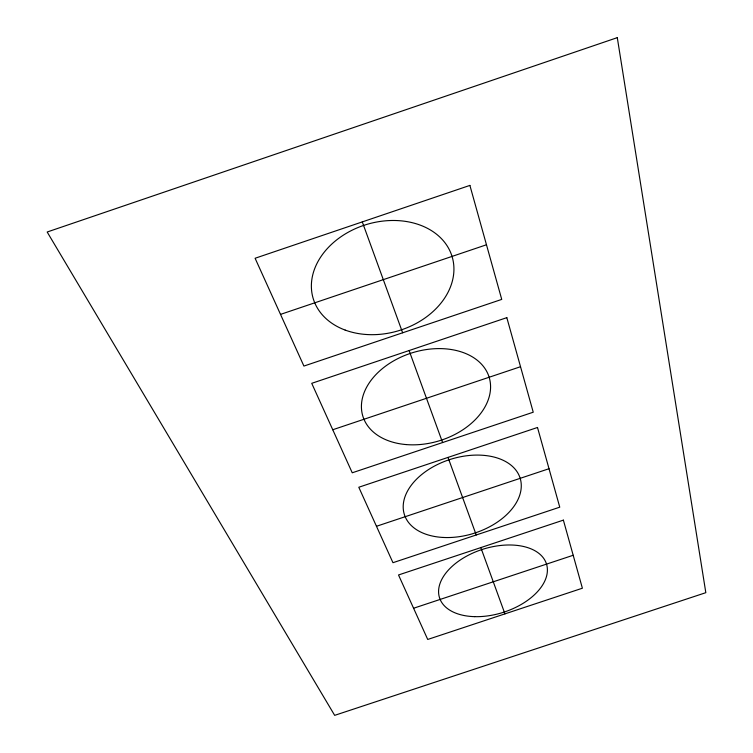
<?xml version="1.0" encoding="UTF-8"?>
<svg xmlns="http://www.w3.org/2000/svg" width="753" height="753" viewBox="0 0 753 753"><rect width="100%" height="100%" fill="white"/><g stroke="black" fill="none" stroke-linecap="round" stroke-linejoin="round"><path stroke-width="1.13" d="M280.511 314.396L486.476 244.772M332.751 429.747L520.53 366.72M376.472 526.281L549.012 468.714M413.585 608.245L573.184 555.272M362.287 221.909L402.648 332.788M409.105 350.55L442.595 442.548M448.007 457.41L476.235 534.978M480.828 547.591L504.952 613.874M617.291 37.65L47.175 232.009L334.671 715.35L705.825 592.677L617.291 37.65M469.891 185.407L255.098 258.26L303.911 366.062L501.733 299.402L469.891 185.407M506.825 317.653L311.733 383.324L352.244 472.79L533.237 412.211L506.825 317.653M537.501 427.478L358.795 487.247L392.962 562.698L559.752 507.174L537.501 427.478M563.376 520.135L398.516 574.972L427.723 639.457L582.389 588.215L563.376 520.135M474.644 616.651A56.089 33.17 -17.5 0 0 546.527 564.119A56.089 33.17 -17.5 0 0 457.777 561.738A56.089 33.17 -17.5 0 0 474.644 616.651M443.122 537.454A60.682 38.817 -17.4 0 0 520.182 478.334A60.682 38.817 -17.4 0 0 423.393 473.195A60.682 38.817 -17.4 0 0 443.122 537.454M406.121 444.571A66.085 46.037 -17.2 0 0 489.149 377.253A66.085 46.037 -17.2 0 0 382.712 368.349A66.085 46.037 -17.2 0 0 406.121 444.571M345.166 330.078A72.552 55.487 -16.8 0 0 453.899 270.798A72.552 55.487 -16.8 0 0 348.884 231.868A72.552 55.487 -16.8 0 0 345.166 330.078"/></g></svg>
